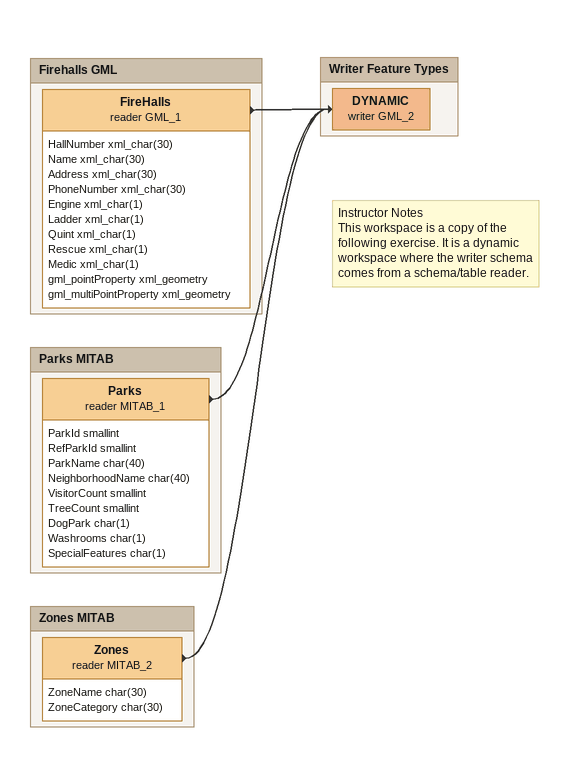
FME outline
Note: Instructor Notes / This workspace is a copy of the following exercise. It is a dynamic workspace where the writer schema comes from a schema/table reader.

Bookmark: Firehalls GML
FireHalls (reader GML_1)
    attributes: HallNumber xml_char(30), Name xml_char(30), Address xml_char(30), PhoneNumber xml_char(30), Engine xml_char(1), Ladder xml_char(1), Quint xml_char(1), Rescue xml_char(1), Medic xml_char(1), gml_pointProperty xml_geometry, gml_multiPointProperty xml_geometry
    -> DYNAMIC (writer GML_2)

Bookmark: Parks MITAB
Parks (reader MITAB_1)
    attributes: ParkId smallint, RefParkId smallint, ParkName char(40), NeighborhoodName char(40), VisitorCount smallint, TreeCount smallint, DogPark char(1), Washrooms char(1), SpecialFeatures char(1)
    -> DYNAMIC (writer GML_2)

Bookmark: Zones MITAB
Zones (reader MITAB_2)
    attributes: ZoneName char(30), ZoneCategory char(30)
    -> DYNAMIC (writer GML_2)

Bookmark: Writer Feature Types
DYNAMIC (writer GML_2)
